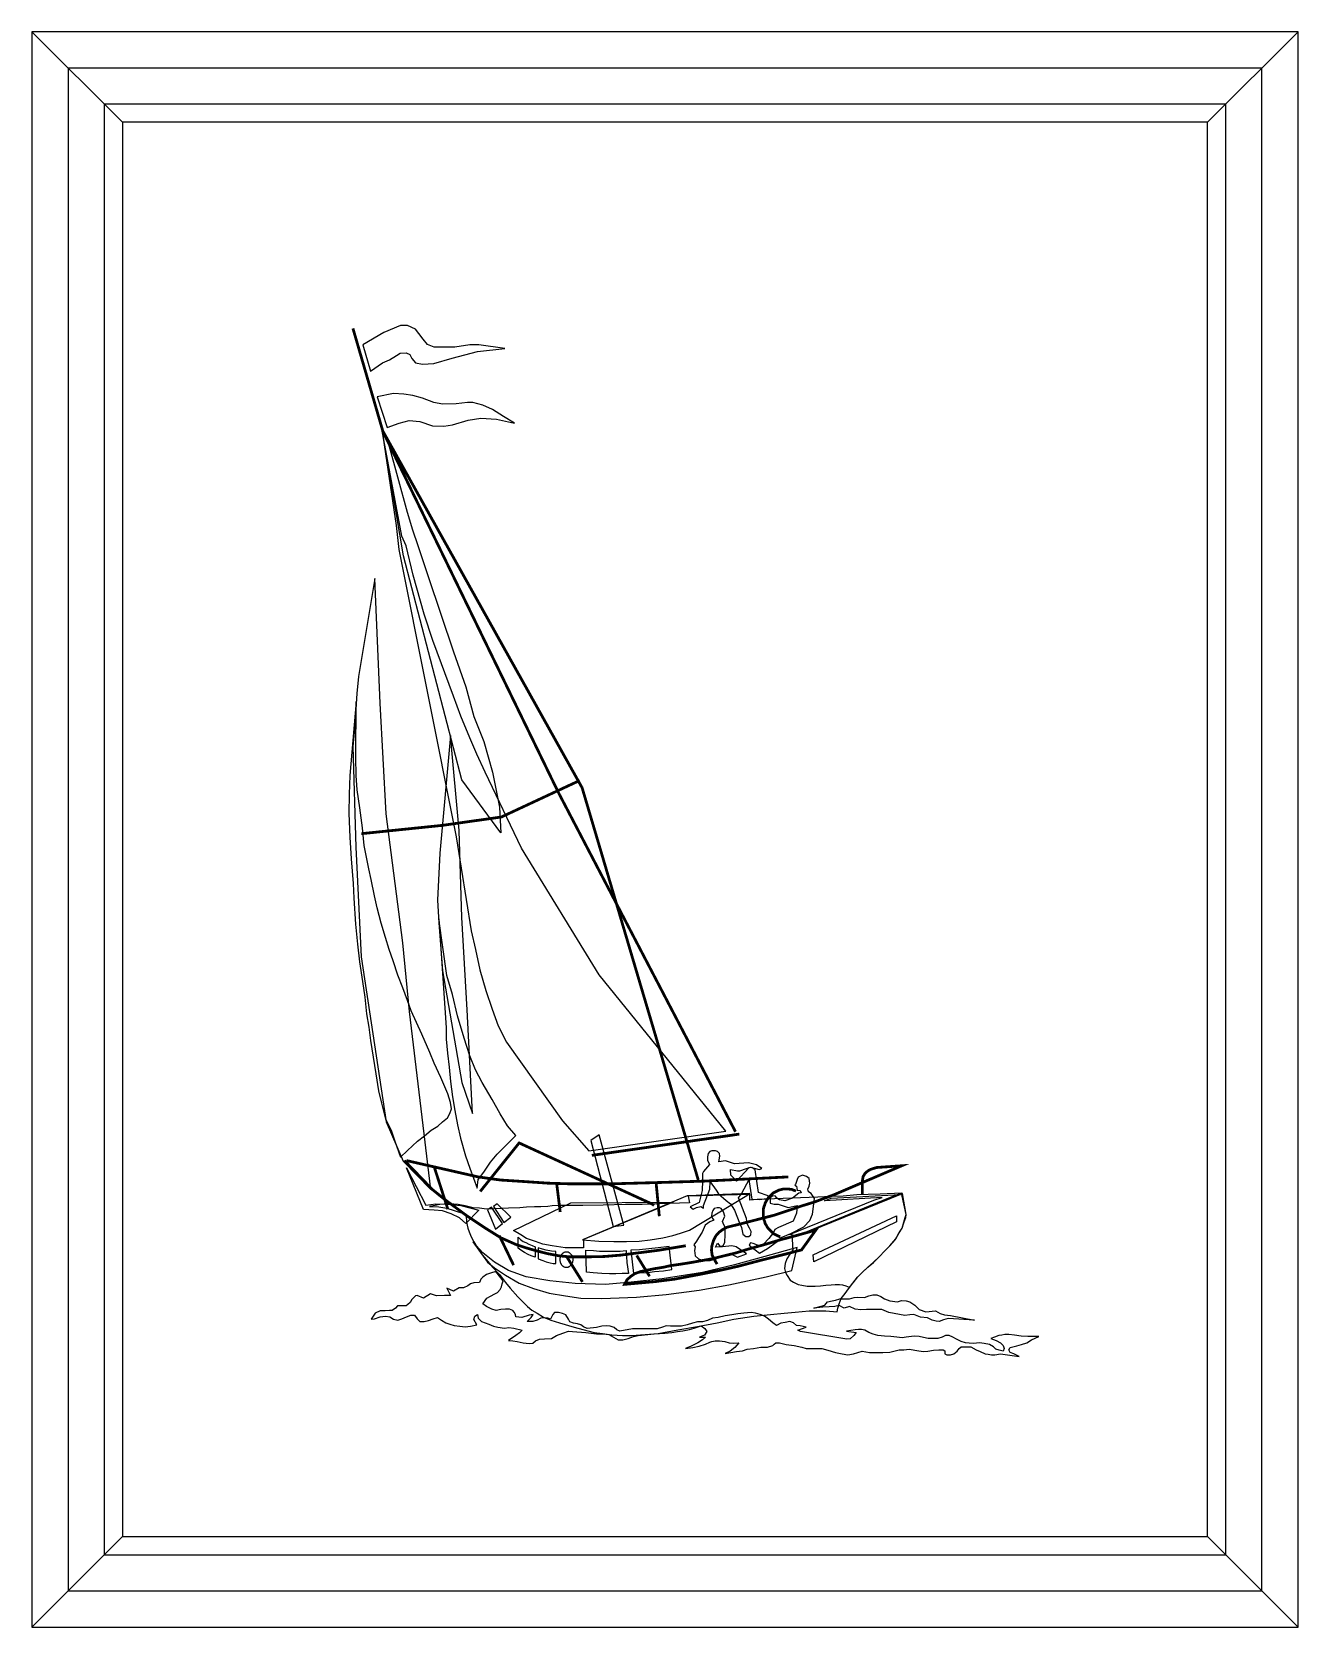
# Model space of a CAD drawing. Header units: millimetres. Extents: x 0 to 350, y 0 to 441.
import ezdxf

# ---------------------------------------------------------------- set-up
doc = ezdxf.new("R2010")
doc.units = ezdxf.units.MM
doc.layers.add('4', color=4, linetype='Continuous')
doc.layers.add('6', color=6, linetype='Continuous')

msp = doc.modelspace()

# ---------------------------------------------------------------- linework, layer by layer
for p, q in [((0, 440.98), (0, 0)), ((350, 440.98), (0, 440.98)), ((350, 0), (350, 440.98)), ((0, 0), (350, 0))]:
    msp.add_line(p, q)
at = {"color": 252, "const_width": 0.769}
for points in [[(88.74, 359.01), (97.3, 329.59)], [(97.1, 330.46), (152.09, 232.02), (184.2, 123.59)], [(97.1, 330.36), (145.55, 230.68), (194.48, 136.95)], [(91.05, 219.33), (113.54, 221.64), (129.79, 223.95), (151.42, 234.04)], [(123.92, 120.42), (134.79, 133.97)], [(134.4, 133.97), (171.41, 116.96), (171.99, 116.57)], [(154.78, 130.41), (195.54, 136.28)]]:
    msp.add_lwpolyline(points, dxfattribs=at)
at = {"color": 12}
msp.add_lwpolyline([(91.43, 354.49), (93.55, 347.19), (96.91, 349.49), (98.83, 350.36), (100.76, 351.51), (101.81, 352.19), (103.45, 352.28), (104.51, 351.8), (104.99, 350.65), (106.04, 349.49), (107.97, 349.11), (111.14, 349.3), (116.14, 350.74), (123.15, 352.67), (130.75, 353.44), (123.54, 354.49), (121.04, 354.49), (116.91, 353.82), (114.31, 353.82), (111.23, 353.82), (109.31, 354.59), (108.16, 356.03), (107, 357.57), (106.04, 358.82), (103.83, 359.78), (101.91, 359.78), (97.3, 357.86), (91.43, 354.49)], dxfattribs=at)
at = {"color": 136}
msp.add_lwpolyline([(95.47, 340.07), (98.16, 331.61), (101.53, 332.86), (104.31, 333.54), (107.2, 333.25), (110.75, 332.09), (113.83, 332), (116.23, 332.38), (120.56, 333.63), (124.12, 334.21), (128.44, 333.92), (133.44, 332.86), (130.36, 334.69), (127.29, 336.61), (124.69, 337.77), (121.91, 338.53), (120.37, 338.53), (117.29, 338.15), (113.54, 338.05), (111.14, 338.53), (107.97, 339.69), (105.27, 340.46), (102.78, 340.84), (99.99, 341.03), (95.47, 340.07)], dxfattribs=at)
at = {"color": 254}
for points in [[(96.72, 331.13), (100.66, 304.51), (101.04, 301.24), (101.43, 297.87), (117.29, 218.47), (121.42, 192.51), (122.58, 187.32), (123.83, 181.65), (125.46, 175.98), (127.19, 170.79), (128.92, 166.17), (131.23, 161.66), (146.71, 139.93), (153.92, 131.66), (191.79, 137.14), (156.8, 180.31), (135.36, 215.3), (125.27, 236.35), (122.96, 241.35), (121.04, 245.87), (118.54, 251.83), (116.52, 257.31), (110.85, 272.69), (108.45, 279.99), (105.37, 290.76), (103.45, 298.93), (102.29, 301.62), (96.72, 331.13)], [(89.61, 255.86), (87.88, 235.39), (87.68, 230.29), (87.59, 224.91), (87.88, 218.37), (88.26, 212.41), (88.84, 205.59), (89.03, 201.55), (89.41, 194.34), (89.99, 188.77), (90.57, 183.86), (91.34, 178.48), (92.01, 174.15), (92.49, 169.54), (93.16, 165.89), (93.64, 162.14), (95.08, 152.91), (95.85, 148.29), (96.62, 144.83), (97.78, 140.41), (99.31, 137.34), (100.28, 134.36), (101.91, 129.93), (103.83, 131.76), (106.62, 134.36), (108.54, 135.8), (110.37, 137.34), (112.2, 138.49), (113.54, 139.64), (114.89, 140.8), (115.56, 141.95), (115.95, 143.3), (115.75, 145.03), (114.98, 147.43), (113.06, 151.95), (111.23, 155.89), (109.99, 158.87), (107.77, 163.87), (104.79, 170.4), (103.83, 173.19), (102.49, 176.75), (101.14, 180.21), (99.89, 184.15), (98.74, 187.32), (97.78, 190.59), (96.53, 194.63), (95.47, 198.86), (94.7, 202.13), (93.74, 206.65), (93.16, 209.63), (92.59, 212.41), (91.82, 216.07), (91.34, 220.97), (90.66, 226.45), (89.89, 231.45), (89.61, 235.39), (89.51, 240.39), (89.61, 255.86)], [(112.48, 195.78), (114.5, 165.69), (114.5, 162.52), (114.89, 158.68), (115.37, 154.83), (115.75, 150.79), (116.23, 146.56), (116.91, 142.82), (117.68, 138.87), (118.44, 135.13), (119.89, 130.32), (121.04, 126.86), (123.06, 121.38), (123.35, 123.78), (124.89, 125.8), (126.81, 128.49), (128.63, 130.7), (133.73, 135.89), (131.42, 138.59), (129.4, 141.85), (127.19, 145.89), (124.5, 150.51), (122.58, 154.06), (121.04, 157.91), (119.5, 162.81), (117.68, 168.96), (116.23, 174.83), (114.7, 180.11), (112.48, 195.78)]]:
    msp.add_lwpolyline(points, dxfattribs=at)
at = {"color": 252}
for points in [[(96.91, 330.46), (98.64, 326.71), (101.04, 317.96), (103.74, 308.25), (105.18, 303.35), (106.72, 299.03), (109.5, 290.47), (116.52, 269.61), (119.98, 259.9), (122.19, 251.73), (124.89, 244.81), (127.29, 236.35), (129.21, 226.64), (129.6, 219.53), (118.83, 234.23), (102.68, 296.14), (96.91, 330.46)], [(94.8, 289.89), (90.28, 262.78), (89.8, 258.07), (89.22, 249.33), (88.74, 243.46), (89.51, 215.59), (91.05, 185.3), (97.97, 139.64), (102.58, 128.78), (110.27, 120.99), (104.41, 170.21), (102.49, 189.15), (97.97, 224.81), (96.24, 255.38), (94.8, 289.89)], [(115.75, 246.44), (112.77, 213.95), (112.1, 200.97), (112.48, 194.73), (113.54, 181.46), (118.83, 150.51), (121.81, 141.95), (120.27, 170.6), (118.83, 196.17), (118.06, 220.2), (115.75, 246.44)], [(220.92, 94.65), (222.07, 94.75), (223.23, 94.75), (224.09, 94.65), (224.96, 94.37), (225.92, 93.98), (226.97, 95.14), (228.32, 96.87), (229.47, 98.02), (231.2, 99.56), (232.65, 100.81), (234.28, 102.44), (235.72, 103.88), (237.16, 105.42), (238.61, 107.06), (239.57, 108.69), (240.53, 110.32), (241.01, 111.77), (241.59, 113.21), (241.68, 114.07), (240.62, 119.84), (240.34, 119.94), (236.78, 118.59), (228.51, 115.13), (220.44, 111.86), (210.15, 107.63), (210.25, 105.32), (210.34, 104.27), (209.48, 103.11), (208.71, 101.77), (208.23, 100.52), (208.04, 99.17), (208.33, 98.02), (208.81, 97.15), (209.58, 95.9), (210.54, 95.33), (211.79, 94.75), (212.84, 94.56), (214.29, 94.27), (215.25, 94.27), (216.5, 94.27), (217.94, 94.37), (219.48, 94.56), (220.92, 94.65)]]:
    msp.add_lwpolyline(points, dxfattribs=at)
at = {"color": 46}
msp.add_lwpolyline([(154.49, 134.55), (160.65, 110.71), (163.63, 111.09), (156.8, 136.09), (154.49, 134.55)], dxfattribs=at)
at = {"color": 7, "const_width": 0.769}
for points in [[(102.97, 128.97), (110.66, 120.99), (114.12, 118.21), (119.98, 113.88), (124.98, 110.52), (129.6, 107.63), (133.92, 105.71), (136.61, 104.84), (139.21, 104.08), (142.67, 103.21), (145.75, 102.63), (148.82, 102.34), (153.15, 102.34), (158.15, 102.44), (162.76, 102.83), (167.18, 103.4), (173.24, 104.17), (180.74, 105.42)], [(103.54, 128.97), (123.35, 124.45), (129.5, 123.59), (135.56, 123.2), (142.67, 122.72), (148.73, 122.53), (160.07, 122.53), (174.01, 122.92), (186.31, 123.3), (209.09, 124.45)], [(229.57, 119.46), (229.57, 123.4), (229.76, 124.55), (230.24, 125.32), (230.92, 125.99), (231.68, 126.47), (232.55, 126.76), (233.51, 127.05), (240.43, 127.53), (226.49, 121.57), (221.78, 119.55), (216.11, 117.44), (212.94, 116.48), (209.58, 115.32), (205.25, 113.88), (195.16, 111.28), (192.08, 110.52), (191.02, 109.94), (189.96, 109.17), (189.1, 108.21), (188.43, 106.96), (187.95, 105.32), (187.85, 104.17), (188.04, 102.83), (188.62, 101.67), (189.39, 100.33)], [(111.23, 127.15), (114.98, 115.51)], [(145.07, 122.53), (146.03, 114.75)], [(172.57, 122.53), (173.43, 113.59)], [(129.21, 108.21), (133.15, 100.04)], [(147.86, 102.34), (152.19, 95.42)], [(167.18, 102.73), (170.74, 96.96)]]:
    msp.add_lwpolyline(points, dxfattribs=at)
at = {"color": 49}
for points in [[(187.95, 131.66), (187.37, 131.47), (186.89, 130.9), (186.79, 130.03), (186.79, 129.07), (187.27, 127.92), (185.64, 125.9), (185.35, 125.42), (185.35, 123.4), (185.25, 120.71), (184.49, 117.34), (181.99, 116.19), (182.76, 115.51), (183.72, 116), (184.87, 116.28), (185.64, 115.8), (185.64, 116.57), (187.37, 121.09), (187.47, 123.11), (189.1, 120.8), (189.77, 119.74), (191.89, 117.92), (193.14, 117.05), (194.19, 115.23), (195.64, 111.48), (196.12, 110.42), (196.5, 108.59), (197.37, 108.02), (198.14, 108.02), (198.71, 108.4), (198.81, 109.36), (198.33, 110.32), (197.75, 111.48), (197.56, 112.92), (195.35, 118.69), (196.12, 119.74), (198.33, 123.88), (198.23, 123.11), (199, 118.3), (201.21, 118.21), (203.62, 118.59), (203.52, 119.26), (200.83, 120.13), (199.96, 126.38), (199.58, 126.67), (199, 127.05), (198.14, 126.95), (194.77, 123.3), (193.62, 124.45), (193.23, 124.94), (193.14, 126.47), (195.06, 126.09), (195.64, 126.09), (197.56, 126.76), (198.62, 127.15), (201.02, 126.47), (201.79, 126.76), (200.25, 127.82), (198.81, 128.2), (198.04, 128.3), (194.19, 128.11), (191.7, 128.88), (189.87, 128.59), (190.16, 130.22), (190.06, 130.9), (189.48, 131.47), (189, 131.66), (187.95, 131.66)], [(119.98, 111.57), (118.16, 113.11), (115.85, 114.26), (113.54, 115.03), (111.23, 115.23), (108.25, 115.42), (103.54, 126.95), (108.93, 116.67), (111.62, 117.05), (114.7, 116.96), (118.54, 116.57), (123.54, 115.23), (119.98, 111.57)], [(213.04, 124.94), (212.17, 124.55), (211.79, 124.36), (211.5, 123.69), (211.11, 122.34), (210.92, 122.15), (211.31, 121.86), (211.5, 120.8), (212.36, 120.71), (212.65, 120.03), (211.98, 119.94), (210.25, 118.59), (208.13, 117.82), (206.69, 118.11), (205.92, 118.59), (205.54, 119.17), (204.77, 119.26), (204.1, 118.69), (204.1, 117.92), (204.1, 117.15), (205.15, 116.96), (206.31, 116.96), (209, 116), (211.5, 116.57), (211.31, 114.46), (210.44, 112.25), (206.4, 110.42), (205.35, 109.94), (204.96, 109.07), (203.71, 107.44), (202.27, 105.9), (201.02, 105.42), (199.39, 106), (198.62, 106.19), (198.23, 105.61), (199.96, 104.27), (201.12, 103.4), (203.33, 104.65), (206.02, 106.57), (207.08, 107.73), (209.77, 108.79), (213.42, 110.61), (215.05, 112.44), (215.73, 114.17), (216.3, 118.49), (215.44, 119.84), (214.67, 120.32), (214.48, 121.09), (214.86, 121.86), (215.05, 122.72), (214.86, 123.97), (214.09, 124.55), (213.04, 124.94)], [(191.5, 113.59), (191.21, 114.84), (190.54, 115.71), (190.06, 115.9), (189.39, 115.9), (188.62, 115.71), (188.23, 115.13), (187.95, 114.46), (187.85, 113.59), (188.14, 112.92), (188.52, 112.53), (187.37, 112.05), (186.12, 111.09), (185.25, 109.17), (184.29, 107.63), (183.72, 106.67), (182.95, 105.71), (183.33, 105.13), (183.14, 104.08), (183.33, 102.63), (184.29, 101.77), (185.74, 101.38), (187.47, 101.38), (189.29, 101.86), (191.5, 102.83), (193.23, 103.21), (195.06, 102.25), (197.56, 103.21), (194.68, 105.13), (193.52, 105.42), (190.93, 105.13), (189, 105.04), (189.48, 106.09), (190.16, 105.32), (190.73, 105.32), (191.12, 105.52), (191.5, 106.29), (191.6, 108.5), (191.6, 110.42), (191.12, 111.67), (190.93, 112.15), (191.5, 113.59)]]:
    msp.add_lwpolyline(points, dxfattribs=at)
at = {"color": 47}
msp.add_lwpolyline([(125.65, 115.51), (123.73, 115.8), (122, 115.9), (119.79, 116.48), (117.87, 116.86), (116.62, 116.96), (115.18, 117.05), (113.93, 116.96), (112.77, 116.86), (111.43, 116.57), (109.89, 116.28), (112.48, 116.19), (114.7, 115.8), (116.71, 115.13), (119.31, 114.36), (120.08, 113.88), (120.17, 111.96), (120.46, 110.32), (120.85, 109.27), (121.42, 107.92), (122.19, 106.48), (123.06, 104.94), (124.21, 103.31), (127.29, 99.46), (129.21, 97.44), (130.94, 95.23), (132.19, 93.69), (134.31, 91.29), (135.75, 89.85), (137, 88.6), (138.15, 87.64), (139.69, 86.77), (141.42, 85.71), (143.44, 84.85), (145.84, 84.08), (149.88, 82.93), (153.63, 81.87), (155.45, 81.48), (157.76, 81.2), (160.26, 80.81), (163.24, 80.62), (165.84, 80.62), (173.14, 81.2), (178.53, 82.16), (184, 83.12), (189.39, 84.08), (194, 85.14), (199.58, 85.91), (204.19, 86.39), (207.94, 86.77), (211.02, 87.06), (214.86, 87.44), (219.48, 87.44), (222.55, 87.16), (222.74, 88.21), (223.13, 89.37), (223.71, 90.81), (224.76, 92.25), (225.72, 93.5), (226.88, 95.04), (228.22, 96.77), (229.38, 97.92), (231.11, 99.46), (232.55, 100.81), (234.28, 102.44), (235.72, 103.88), (237.16, 105.42), (238.8, 107.34), (239.86, 109.17), (240.53, 110.32), (241.01, 111.96), (241.39, 113.21), (241.68, 114.07), (240.34, 119.94), (234.47, 119.65), (231.2, 119.55), (228.03, 119.46), (224.28, 119.17), (220.82, 119.07), (217.27, 118.88), (200.44, 118.21), (198.42, 118.01), (198.42, 119.55), (181.41, 119.17), (181.79, 117.24), (173.43, 117.05), (168.72, 116.86), (164.11, 116.86), (157.95, 116.67), (152.28, 116.57), (148.92, 116.57), (145.94, 116.57), (143.82, 116.48), (142.57, 116.28), (140.65, 116.19), (138.92, 116.19), (136.71, 116.09), (134.88, 115.9), (131.71, 115.8), (125.65, 115.51)], dxfattribs=at)
at = {"color": 251}
for points in [[(181.12, 119.26), (152.19, 107.06), (156.7, 106.67), (160.84, 106.57), (164.39, 106.57), (167.85, 106.67), (170.93, 107.06), (174.39, 107.63), (177.18, 108.21), (179.29, 108.88), (181.79, 109.75), (197.17, 119.07), (198.42, 119.84), (181.12, 119.26)], [(209.38, 108.5), (232.74, 118.01), (235.05, 118.78), (219.09, 117.82), (220.92, 118.59), (240.14, 119.55), (211.69, 108.11), (209.38, 108.5)], [(121.91, 106.48), (125.94, 100.9), (127.87, 99.36), (130.94, 97.25), (134.69, 95.04), (138.63, 93.6), (142.96, 92.35), (147.48, 91.58), (151.71, 90.91), (157.57, 90.81), (167.09, 91.19), (175.35, 91.96), (184.49, 93.12), (192.66, 94.65), (202.94, 96.87), (210.06, 98.6), (211.5, 104.94), (202.56, 102.44), (194.19, 100.13), (185.35, 98.02), (174.2, 96.29), (165.64, 95.33), (158.53, 94.75), (150.17, 94.94), (143.15, 95.71), (136.61, 96.87), (131.71, 98.6), (127.87, 100.9), (124.69, 103.5), (121.91, 106.48)]]:
    msp.add_lwpolyline(points, dxfattribs=at)
at = {"color": 49, "const_width": 0.769}
msp.add_lwpolyline([(211.21, 120.51), (210.82, 120.71), (210.44, 120.8), (210.06, 120.99), (209.67, 120.99), (209.29, 121.09), (208.9, 121.09), (208.42, 121.09), (208.04, 121.09), (207.65, 121.09), (207.27, 120.99), (206.88, 120.9), (206.5, 120.8), (206.11, 120.61), (205.73, 120.42), (205.35, 120.22), (204.96, 120.03), (204.67, 119.74), (204.38, 119.46), (204.1, 119.17), (203.81, 118.88), (203.52, 118.59), (203.23, 118.21), (203.04, 117.82), (202.85, 117.53), (202.65, 117.15), (202.56, 116.67), (202.37, 116.28), (202.27, 115.9), (202.17, 115.51), (202.17, 115.03), (202.17, 114.65), (202.17, 114.17), (202.17, 113.78), (202.17, 113.3), (202.27, 112.92), (202.37, 112.53), (202.56, 112.15), (202.65, 111.67), (202.85, 111.28), (203.04, 111), (203.23, 110.61), (203.52, 110.23), (203.81, 109.94), (204.1, 109.65), (204.38, 109.36), (204.67, 109.07), (204.96, 108.79), (205.35, 108.59), (205.73, 108.4), (206.11, 108.21), (206.5, 108.02), (206.88, 107.92)], dxfattribs=at)
at = {"color": 7}
for points in [[(125.94, 115.32), (128.15, 110.04), (130.08, 111.57), (127, 116.09), (125.94, 115.32)], [(127.58, 116.28), (130.46, 111.86), (132.38, 113.3), (128.63, 117.05), (127.58, 116.28)]]:
    msp.add_lwpolyline(points, dxfattribs=at)
at = {"color": 250}
for points in [[(133.15, 109.65), (149.01, 117.24), (177.28, 117.44), (152.47, 107.15), (152.47, 104.84), (147.38, 104.84), (143.82, 105.42), (141.23, 105.9), (139.21, 106.57), (136.71, 107.44), (135.17, 108.4), (133.15, 109.65)], [(215.92, 102.92), (238.99, 113.69), (238.99, 112.05), (216.11, 101), (215.92, 102.92)], [(134.4, 107.82), (135.07, 107.15), (135.75, 106.57), (136.52, 106.29), (137.38, 105.9), (138.25, 105.52), (139.11, 105.13), (139.11, 102.25), (137.96, 102.63), (137.19, 103.02), (136.13, 103.59), (135.17, 104.17), (134.4, 104.75), (134.4, 107.82)], [(139.98, 104.84), (139.98, 101.77), (141.23, 101.38), (142.19, 101), (143.25, 100.71), (144.11, 100.52), (144.78, 100.52), (144.78, 103.79), (143.63, 103.88), (142.19, 104.17), (141.13, 104.46), (139.98, 104.84)], [(149.59, 101.58), (149.59, 101.71), (149.58, 101.84), (149.56, 101.98), (149.53, 102.11), (149.5, 102.24), (149.46, 102.36), (149.41, 102.48), (149.36, 102.6), (149.3, 102.72), (149.23, 102.83), (149.16, 102.94), (149.09, 103.04), (149, 103.13), (148.92, 103.22), (148.82, 103.3), (148.73, 103.37), (148.63, 103.44), (148.52, 103.5), (148.42, 103.55), (148.31, 103.6), (148.19, 103.63), (148.08, 103.66), (147.97, 103.68), (147.85, 103.69), (147.73, 103.69), (147.62, 103.68), (147.5, 103.67), (147.39, 103.65), (147.28, 103.61), (147.17, 103.57), (147.06, 103.53), (146.95, 103.47), (146.85, 103.41), (146.75, 103.34), (146.66, 103.26), (146.57, 103.17), (146.48, 103.08), (146.4, 102.99), (146.33, 102.88), (146.26, 102.78), (146.2, 102.66), (146.14, 102.54), (146.09, 102.42), (146.05, 102.3), (146.01, 102.17), (145.98, 102.04), (145.96, 101.91), (145.95, 101.78), (145.94, 101.64), (145.94, 101.51), (145.95, 101.37), (145.96, 101.24), (145.98, 101.11), (146.01, 100.98), (146.05, 100.85), (146.09, 100.73), (146.14, 100.61), (146.2, 100.49), (146.26, 100.38), (146.33, 100.27), (146.4, 100.17), (146.48, 100.07), (146.57, 99.98), (146.66, 99.89), (146.75, 99.82), (146.85, 99.74), (146.95, 99.68), (147.06, 99.63), (147.17, 99.58), (147.28, 99.54), (147.39, 99.51), (147.5, 99.48), (147.62, 99.47), (147.73, 99.46), (147.85, 99.46), (147.97, 99.47), (148.08, 99.49), (148.19, 99.52), (148.31, 99.56), (148.42, 99.6), (148.52, 99.65), (148.63, 99.71), (148.73, 99.78), (148.82, 99.85), (148.92, 99.93), (149, 100.02), (149.09, 100.12), (149.16, 100.22), (149.23, 100.32), (149.3, 100.43), (149.36, 100.55), (149.41, 100.67), (149.46, 100.79), (149.5, 100.92), (149.53, 101.04), (149.56, 101.18), (149.58, 101.31), (149.59, 101.44), (149.59, 101.58)], [(153.15, 104.17), (155.26, 104.08), (156.9, 103.88), (158.82, 103.88), (160.74, 103.88), (162.57, 103.88), (164.3, 104.08), (164.49, 100.81), (164.87, 97.73), (163.14, 97.73), (161.41, 97.63), (159.68, 97.63), (157.57, 97.73), (155.17, 97.92), (153.34, 98.12), (153.24, 101.38), (153.15, 104.17)], [(165.55, 104.17), (166.32, 97.73), (167.95, 97.92), (170.26, 98.02), (172.08, 98.31), (174.58, 98.5), (176.89, 98.88), (176.12, 105.23), (173.14, 104.84), (170.55, 104.56), (167.95, 104.27), (165.55, 104.17)]]:
    msp.add_lwpolyline(points, dxfattribs=at)
at = {"color": 47, "const_width": 0.769}
msp.add_lwpolyline([(163.82, 94.75), (164.49, 96), (165.55, 96.96), (166.7, 97.73), (168.34, 98.31), (170.16, 98.69), (172.08, 99.08), (174.49, 99.46), (176.6, 99.94), (179.39, 100.33), (182.37, 100.81), (185.06, 101.29), (188.23, 101.86), (191.31, 102.63), (194.48, 103.4), (198.23, 104.56), (202.37, 105.71), (207.17, 107.15), (210.15, 107.92), (216.69, 109.75), (212.75, 104.27), (207.94, 103.02), (201.79, 101.48), (195.25, 99.75), (190.54, 98.69), (183.81, 97.35), (177.66, 96.19), (172.37, 95.52), (163.82, 94.75)], dxfattribs=at)
at = {"color": 172}
for points in [[(128.25, 98.31), (126.81, 97.83), (125.65, 97.44), (124.69, 96.77), (124.12, 96.19), (123.73, 95.23), (122.19, 95.14), (121.23, 94.85), (120.46, 94.37), (119.31, 93.79), (118.06, 93.79), (116.52, 92.83), (114.7, 93.69), (115.75, 91.67), (114.02, 91.67), (111.81, 91.58), (110.18, 92.16), (108.25, 90.91), (106.52, 91.67), (106.04, 91.58), (105.56, 91.1), (104.99, 90.52), (104.6, 89.75), (103.93, 89.18), (103.45, 88.79), (102.29, 88.79), (101.04, 88.79), (100.47, 88.21), (99.6, 87.54), (98.83, 87.54), (97.68, 87.44), (96.24, 87.44), (94.89, 86.77), (93.74, 85.14), (94.7, 85.23), (96.24, 85.81), (97.78, 85.91), (98.93, 85.81), (99.99, 85.14), (101.14, 84.85), (102.29, 85.23), (103.54, 85.81), (104.7, 86.2), (105.76, 86.2), (106.52, 85.23), (107.2, 84.46), (108.45, 84.46), (109.6, 84.75), (110.95, 85.23), (112.1, 85.62), (113.25, 84.85), (114.41, 84.08), (115.56, 83.7), (116.71, 83.41), (118.25, 83.22), (119.79, 83.02), (121.23, 83.22), (122.96, 83.6), (122.19, 85.04), (122.39, 85.91), (123.15, 86.39), (123.35, 85.43), (124.31, 84.46), (125.27, 84.08), (126.33, 83.7), (127.58, 83.22), (128.83, 82.93), (130.65, 82.64), (131.81, 82.83), (133.25, 82.64), (135.56, 82.06), (134.79, 81.39), (133.73, 80.62), (131.71, 79.27), (132.96, 79.18), (134.11, 78.99), (135.75, 78.6), (137.48, 78.41), (138.44, 78.5), (139.21, 79.18), (140.27, 79.56), (141.71, 79.66), (143.63, 79.75), (144.98, 80.62), (146.8, 81.29), (148.34, 81.77), (149.4, 81.68), (153.15, 81.48), (156.03, 81.1), (157.95, 81.1), (159.49, 80.91), (162.09, 79.37), (163.34, 79.37), (164.78, 79.75), (166.32, 80.33), (167.57, 80.62), (171.99, 81.1), (174.97, 81.29), (176.89, 81.48), (178.43, 81.68), (179.97, 81.87), (181.79, 82.25), (183.04, 82.64), (184.97, 83.31), (186.02, 82.54), (186.6, 81.68), (185.93, 80.72), (184.58, 80.14), (186.22, 80.14), (185.35, 79.37), (184.1, 78.6), (182.27, 77.64), (180.64, 76.97), (182.66, 77.26), (184.49, 77.64), (186.22, 78.22), (187.37, 78.79), (187.95, 78.99), (188.91, 79.18), (190.06, 79.18), (191.5, 78.99), (192.75, 78.6), (193.91, 78.5), (195.44, 78.6), (194.29, 77.26), (193.04, 76.29), (191.6, 75.62), (193.23, 75.91), (194.77, 76.2), (196.41, 76.39), (197.75, 76.87), (199.48, 77.06), (201.5, 77.35), (203.33, 77.35), (204.77, 77.83), (205.15, 78.22), (205.63, 78.6), (206.69, 78.6), (208.52, 78.12), (210.73, 77.83), (212.84, 77.35), (214, 77.06), (216.02, 77.06), (218.32, 76.97), (220.05, 76.58), (222.17, 75.91), (223.99, 75.52), (225.53, 75.24), (227.07, 75.52), (229.47, 76.29), (231.49, 75.91), (233.32, 75.91), (235.24, 75.91), (237.16, 76.01), (239.76, 76.68), (241.01, 76.68), (242.45, 76.87), (245.14, 76.39), (246.49, 76.2), (247.64, 76.29), (249.18, 76.58), (250.72, 76.68), (251.87, 76.68), (252.35, 76.39), (252.35, 75.52), (252.93, 75.24), (253.89, 75.24), (254.85, 75.52), (255.72, 76.29), (256.29, 77.06), (256.87, 77.45), (258.41, 77.45), (259.56, 77.45), (261, 76.68), (262.16, 76.2), (263.5, 75.52), (264.37, 75.43), (265.23, 75.24), (266.2, 75.24), (267.73, 75.52), (272.92, 74.76), (271.39, 75.52), (270.43, 75.91), (270.04, 76.68), (270.43, 77.26), (272.25, 77.74), (273.5, 78.12), (275.04, 78.6), (276.29, 79.37), (278.31, 80.33), (275.33, 80.33), (273.41, 80.43), (271.58, 80.72), (270.04, 80.91), (268.98, 80.91), (268.12, 80.72), (267.25, 80.62), (266.1, 80.14), (265.04, 79.75), (266.58, 79.27), (267.73, 78.6), (268.5, 77.83), (268.79, 77.06), (268.5, 76.29), (267.35, 76.58), (266.48, 76.87), (265.81, 77.45), (264.66, 78.12), (263.22, 78.41), (261.97, 78.6), (260.24, 78.41), (259.08, 78.5), (258.02, 78.6), (256.87, 78.99), (255.62, 79.56), (254.56, 80.14), (253.51, 80.62), (252.55, 80.62), (251.58, 80.14), (250.43, 79.75), (249.28, 79.75), (247.74, 79.75), (246.49, 80.04), (245.24, 80.33), (244.09, 80.43), (243.12, 80.33), (241.68, 80.14), (240.53, 79.95), (239.09, 80.14), (237.45, 80.33), (235.63, 80.43), (233.8, 80.62), (232.55, 81), (231.3, 81.48), (230.24, 82.06), (229.28, 82.25), (228.51, 82.25), (227.55, 82.16), (225.15, 81.77), (227.84, 81.48), (227.17, 80.62), (226.21, 79.66), (225.24, 79.56), (212.46, 81.68), (211.69, 82.06), (214, 82.93), (212.36, 83.31), (211.31, 83.41), (210.54, 84.08), (209.48, 84.46), (208.23, 84.18), (206.98, 83.98), (205.83, 83.41), (204.77, 84.08), (203.62, 85.14), (202.46, 85.91), (201.31, 86.39), (200.06, 86.77), (198.81, 86.96), (196.79, 86.77), (195.16, 86.58), (193.52, 86.29), (191.6, 86), (189.68, 85.62), (188.14, 85.43), (186.79, 84.75), (185.35, 84.37), (184, 84.37), (182.56, 83.98), (181.12, 83.6), (179.58, 83.22), (178.04, 83.22), (176.51, 83.22), (175.35, 83.31), (174.3, 82.93), (172.85, 82.45), (171.32, 82.45), (169.49, 82.45), (167.95, 82.45), (166.03, 82.45), (162.47, 81.77), (161.7, 82.16), (160.93, 82.83), (159.88, 83.22), (158.91, 83.31), (157.57, 83.22), (156.03, 82.83), (153.53, 82.54), (152.47, 83.02), (151.71, 83.6), (150.84, 83.79), (149.69, 83.98), (148.73, 84.37), (148.34, 85.14), (147.57, 86.29), (146.71, 86.68), (145.55, 86.96), (144.5, 86.96), (144.01, 86.39), (143.34, 85.14), (142.57, 85.43), (141.71, 85.52), (140.65, 85.43), (139.69, 84.85), (138.44, 84.46), (136.9, 84.46), (138.05, 85.62), (138.54, 86.39), (137.48, 86.2), (135.46, 85.62), (133.73, 85.81), (133.63, 86.39), (133.34, 87.06), (132.96, 87.54), (132, 87.93), (130.94, 87.93), (129.6, 87.83), (128.35, 87.54), (127.1, 87.93), (125.65, 88.6), (124.69, 89.37), (125.75, 90.91), (126.81, 91.48), (127.96, 92.16), (128.73, 92.54), (129.4, 93.31), (129.79, 94.08), (129.98, 94.85), (130.27, 95.71), (128.25, 98.31)], [(216.11, 88.12), (219.19, 88.98), (219.96, 89.94), (221.21, 90.23), (222.17, 90.42), (223.32, 90.71), (224.48, 90.71), (226.01, 90.71), (227.26, 91.1), (228.32, 91.19), (230.15, 91.1), (231.3, 91.58), (232.45, 91.87), (233.51, 91.87), (234.66, 91.39), (235.72, 90.71), (237.16, 90.23), (239.28, 89.94), (240.34, 90.33), (241.68, 90.23), (242.64, 89.94), (244.09, 88.98), (245.24, 87.83), (247.07, 87.16), (249.76, 87.44), (251.1, 86.68), (252.26, 86.29), (253.89, 86.1), (260.52, 84.85), (253.31, 85.33), (251.97, 84.95), (250.81, 84.46), (249.95, 84.56), (248.89, 84.85), (247.55, 85.52), (245.62, 85.71), (243.8, 86.39), (242.64, 86.29), (241.3, 86.1), (238.32, 86.68), (236.88, 86.96), (234.95, 87.83), (233.03, 87.83), (230.72, 87.83), (229.09, 87.73), (227.55, 87.93), (226.01, 88.6), (224.48, 88.12), (223.13, 88.89), (221.98, 88.6), (220.34, 88.5), (218.61, 88.41), (216.11, 88.12)]]:
    msp.add_lwpolyline(points, dxfattribs=at)
at = {"layer": '4'}
for p, q in [((25, 415.98), (25, 25)), ((325, 415.98), (25, 415.98)), ((325, 25), (325, 415.98)), ((25, 25), (325, 25))]:
    msp.add_line(p, q, dxfattribs=at)
at = {"layer": '6'}
for p, q in [((0, 440.98), (25, 415.98)), ((325, 415.98), (350, 440.98)), ((10, 430.98), (10, 10)), ((340, 430.98), (10, 430.98)), ((340, 10), (340, 430.98)), ((20, 420.98), (20, 20)), ((330, 420.98), (20, 420.98)), ((330, 20), (330, 420.98)), ((0, 0), (25, 25)), ((325, 25), (350, 0)), ((20, 20), (330, 20)), ((10, 10), (340, 10))]:
    msp.add_line(p, q, dxfattribs=at)

doc.saveas('drawing.dxf')
